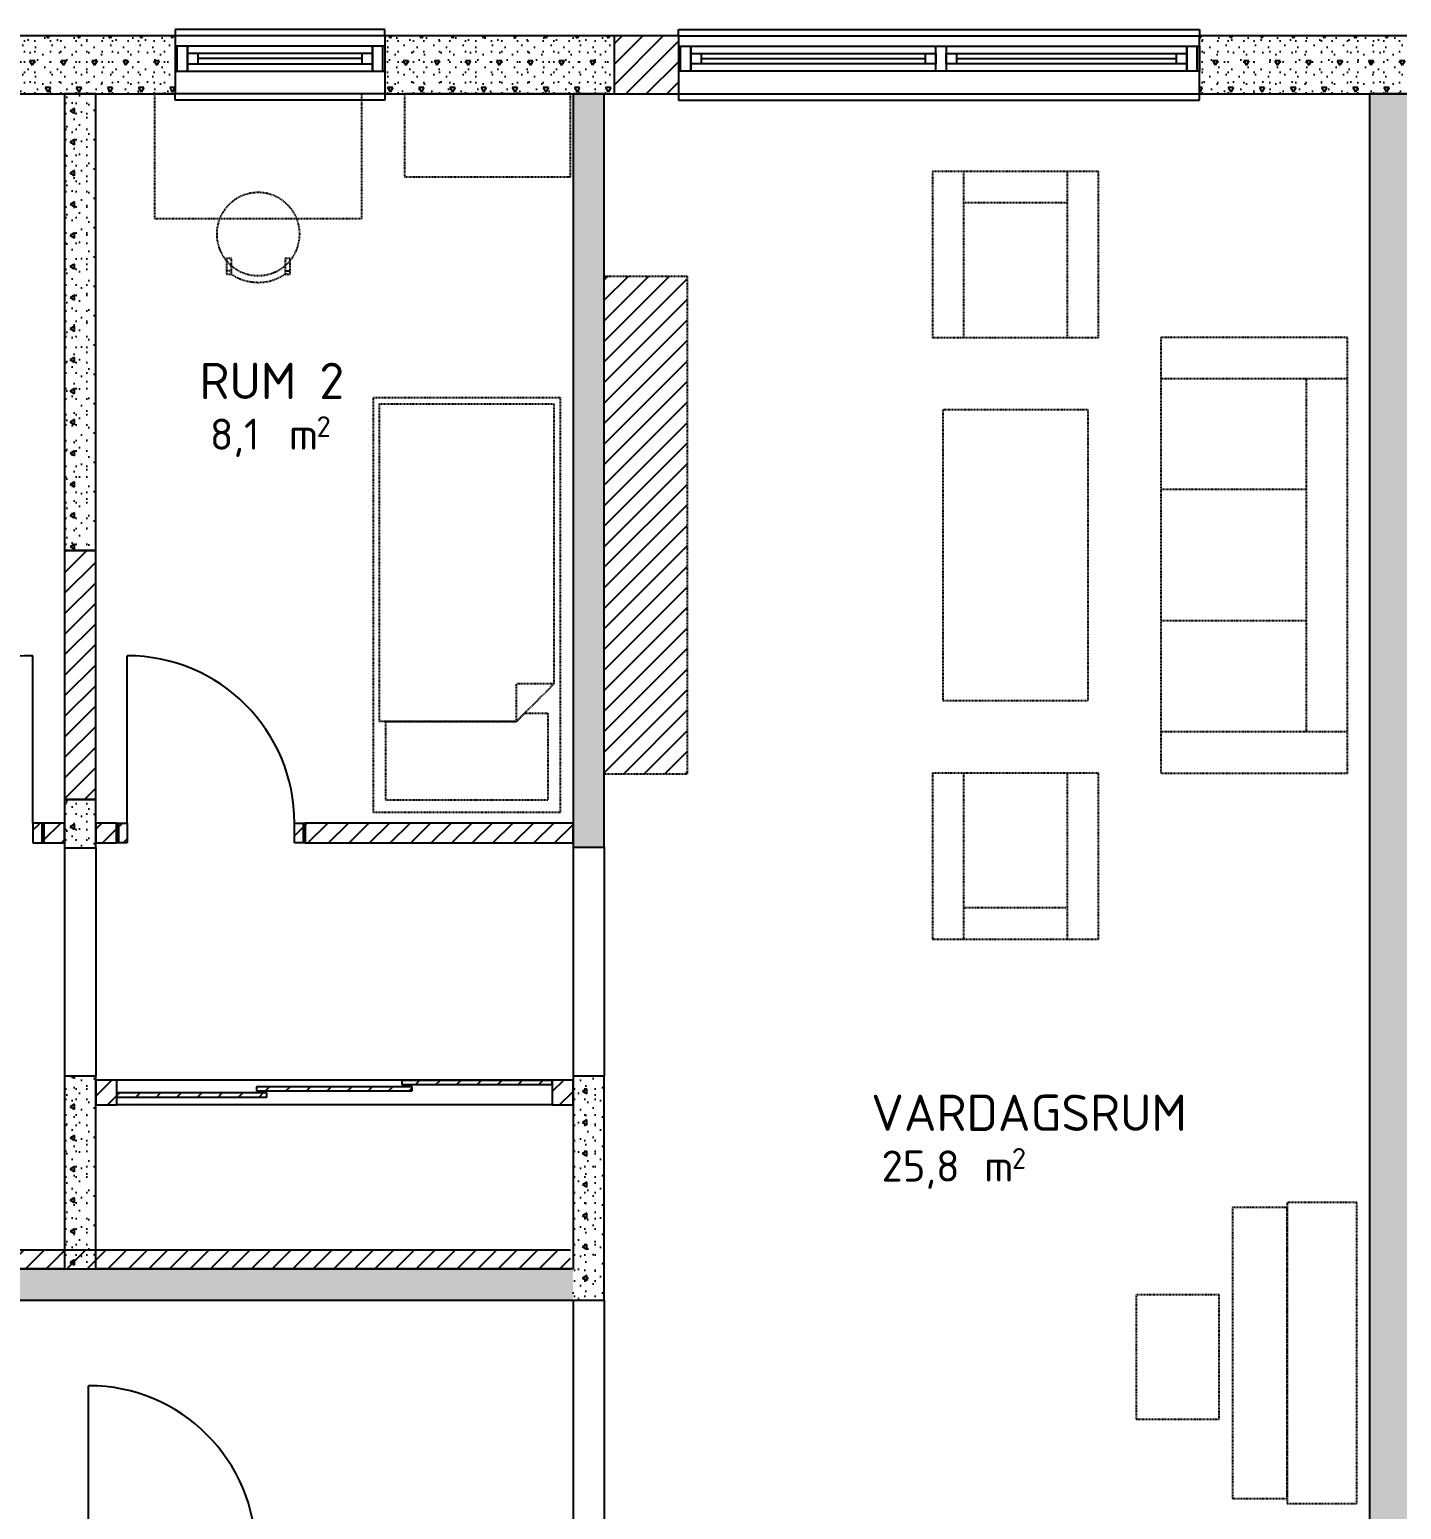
# Model space of a CAD drawing. Header units: millimetres. Extents: x -214 to 77166, y -5099 to 21069.
# Drawn here: x 44600 to 51209, y 6398 to 13530 of the extents above; entities that cross this region are included whole.
import ezdxf
from ezdxf.enums import TextEntityAlignment as Align

# ---------------------------------------------------------------- set-up
doc = ezdxf.new("R2010")
doc.units = ezdxf.units.MM
doc.header["$MEASUREMENT"] = 0
doc.linetypes.add('DASHED_4', pattern=[7, 4, -3])
for name, color, linetype in [('A-01SB-----', 3, 'Continuous'), ('A-01SC-----', 7, 'Continuous'), ('A-27B------', 7, 'Continuous'), ('A-42-------', 1, 'Continuous'), ('A-46---B---', 1, 'Continuous'), ('A-46---C---', 4, 'DASHED_4')]:
    doc.layers.add(name, color=color, linetype=linetype)
doc.layers.add('A-A-RUA----', color=3, linetype='Continuous', lineweight=0)
doc.styles.add('ISO', font='')
doc.styles.get('ISO').set_extended_font_data('ISOCPEUR')
pattern_1 = [(45, (0, 0), (-49.49747, 49.49747), [])]
pattern_2 = [(180, (0, 0), (0, 259.8076), [25, -125]), (180, (-75, -129.9), (0, 259.8076), [25, -125]), (240, (0, 0), (-225, 129.9038), [25, -125]), (240, (-150, 2e-14), (-225, 129.9038), [25, -125]), (300, (-25, 3e-15), (225, 129.9038), [25, -125]), (300, (-175, 2e-14), (225, 129.9038), [25, -125]), (180, (-3e-15, -25), (0, 50), [0, -50, 0, -75]), (225, (-25, -25), (-35.35534, 35.35534), [0, -37.5, 0, -62.5])]
pattern_3 = [(90, (0, 0), (-259.8076, 0), [25, -125]), (90, (-129.9, 75), (-259.8076, 0), [25, -125]), (150, (0, 0), (129.9038, 225), [25, -125]), (150, (9e-15, 150), (129.9038, 225), [25, -125]), (210, (2e-15, 25), (-129.9038, 225), [25, -125]), (210, (1e-14, 175), (-129.9038, 225), [25, -125]), (90, (-25, 2e-15), (-50, 0), [0, -50, 0, -75]), (135, (-25, 25), (35.35534, 35.35534), [0, -37.5, 0, -62.5])]

# ---------------------------------------------------------------- blocks, each defined once
blk = doc.blocks.new('RUM 2_08_33', base_point=(45791.4, 11709))
at = {"layer": 'A-A-RUA----', "style": 'ISO'}
for tag, height, p in [('ROOM_NAME', 175, (45418.6, 11924.4)), ('bFrame', 150, (45468.6, 11655.1)), ('DUMMY_377', 150, (45753.9, 11655.1)), ('DUMMY_378', 100, (45982.9, 11666.5))]:
    blk.add_attdef(tag, text='', height=height, dxfattribs=at).set_placement(p, align=Align.TOP_LEFT)
blk = doc.blocks.new('VARDAGSRUM_02_35', base_point=(49511.5, 8181.6))
at = {"layer": 'A-A-RUA----', "style": 'ISO'}
for tag, height, p in [('ROOM_NAME', 175, (48654.7, 8397)), ('DUMMY_378', 100, (49332.8, 8139.1)), ('bFrame', 150, (48704.7, 8127.7)), ('DUMMY_377', 150, (49103.8, 8127.7))]:
    blk.add_attdef(tag, text='', height=height, dxfattribs=at).set_placement(p, align=Align.TOP_LEFT)

msp = doc.modelspace()

# ---------------------------------------------------------------- hatches: boundary and pattern name
at = {"layer": 'A-01SB-----', "linetype": 'Continuous'}
h = msp.add_hatch(dxfattribs=at)
h.set_pattern_fill('BRANDSÄKRARE', color=256, style=0, pattern_type=2)
h.set_pattern_definition(pattern_1)
h.paths.add_polyline_path([(44918.4, 9820), (44918.4, 11020), (44768.4, 11020), (44768.4, 9820)])
h = msp.add_hatch(dxfattribs=at)
h.set_pattern_fill('BRANDSÄKRARE', color=256, style=0, pattern_type=2)
h.set_pattern_definition(pattern_1)
h.paths.add_polyline_path([(44768.4, 9706), (44668.4, 9706), (44668.4, 9610), (44768.4, 9610)])
h = msp.add_hatch(dxfattribs=at)
h.set_pattern_fill('BRANDSÄKRARE', color=256, style=0, pattern_type=2)
h.set_pattern_definition(pattern_1)
h.paths.add_polyline_path([(44918.4, 9706), (44918.4, 9610), (45018.4, 9610), (45018.4, 9706)])
h = msp.add_hatch(dxfattribs=at)
h.set_pattern_fill('BRANDSÄKRARE', color=256, style=0, pattern_type=2)
h.set_pattern_definition(pattern_1)
h.paths.add_polyline_path([(47218.4, 9706), (45928.4, 9706), (45928.4, 9610), (47218.4, 9610)])
h = msp.add_hatch(dxfattribs=at)
h.set_pattern_fill('BRANDSÄKRARE', color=256, style=0, pattern_type=2)
h.set_pattern_definition(pattern_1)
h.paths.add_polyline_path([(44918.4, 8466.9), (44918.4, 8346.9), (45018.4, 8346.9), (45018.4, 8466.9)])
h = msp.add_hatch(dxfattribs=at)
h.set_pattern_fill('BRANDSÄKRARE', color=256, style=0, pattern_type=2)
h.set_pattern_definition(pattern_1)
h.paths.add_polyline_path([(47118.4, 8466.9), (47118.4, 8346.9), (47218.4, 8346.9), (47218.4, 8466.9)])
h = msp.add_hatch(dxfattribs=at)
h.set_pattern_fill('BRANDSÄKRARE', color=256, style=0, pattern_type=2)
h.set_pattern_definition(pattern_1)
h.paths.add_polyline_path([(47206.2, 7646.9), (37996.2, 7646.9), (37996.2, 7556.9), (47206.2, 7556.9)])
h = msp.add_hatch(dxfattribs=at)
h.set_pattern_fill('BRANDSÄKRARE', color=256, style=0, pattern_type=2)
h.set_pattern_definition(pattern_1)
h.paths.add_polyline_path([(47206.2, 7556.9), (47206.2, 7646.9), (43698.4, 7646.9), (43698.4, 7556.9)])
at = {"layer": 'A-01SC-----', "linetype": 'Continuous'}
h = msp.add_hatch(dxfattribs=at)
h.set_pattern_fill('BETONG__STD_', color=256, style=0, pattern_type=2)
h.set_pattern_definition(pattern_2)
h.paths.add_polyline_path([(44376.2, 13330), (44376.2, 13220), (45301.5, 13220), (45301.5, 13330), (45301.5, 13450), (45301.5, 13500), (44376.2, 13500), (44376.2, 13450)])
h = msp.add_hatch(dxfattribs=at)
h.set_pattern_fill('BETONG__STD_', color=256, style=0, pattern_type=2)
h.set_pattern_definition(pattern_2)
h.paths.add_polyline_path([(46311.5, 13330), (46311.5, 13220), (47416.2, 13220), (47416.2, 13330), (47416.2, 13450), (47416.2, 13500), (46311.5, 13500), (46311.5, 13450)])
h = msp.add_hatch(dxfattribs=at)
h.set_pattern_fill('BRANDSÄKRARE', color=256, style=0, pattern_type=2)
h.set_pattern_definition(pattern_1)
h.paths.add_polyline_path([(47416.2, 13450), (47416.2, 13330), (47416.2, 13220), (47726.2, 13220), (47726.2, 13330), (47726.2, 13450), (47726.2, 13500), (47416.2, 13500)])
h = msp.add_hatch(dxfattribs=at)
h.set_pattern_fill('BETONG__STD_', color=256, style=0, pattern_type=2)
h.set_pattern_definition(pattern_2)
h.paths.add_polyline_path([(50236.2, 13500), (50236.2, 13450), (50236.2, 13330), (50236.2, 13220), (51236.2, 13220), (51236.2, 13500)])
at = {"layer": 'A-27B------', "linetype": 'Continuous'}
h = msp.add_hatch(dxfattribs=at)
h.set_pattern_fill('BETONG__STD_', color=256, style=0, pattern_type=2)
h.set_pattern_definition(pattern_3)
h.paths.add_polyline_path([(44768.4, 13220), (44768.4, 11020), (44918.4, 11020), (44918.4, 13220)])
h = msp.add_hatch(dxfattribs=at)
h.set_pattern_fill('BETONG__STD_', color=256, style=0, pattern_type=2)
h.set_pattern_definition(pattern_3)
h.paths.add_polyline_path([(47218.4, 9590), (47368.4, 9590), (47368.4, 13220), (47218.4, 13220)])
h = msp.add_hatch(dxfattribs=at)
h.set_pattern_fill('BETONG__STD_', color=256, style=0, pattern_type=2)
h.set_pattern_definition([(270, (0, 0), (259.8076, 0), [25, -125]), (270, (129.9, -75), (259.8076, 0), [25, -125]), (330, (0, 0), (129.9038, 225), [25, -125]), (330, (-3e-14, -150), (129.9038, 225), [25, -125]), (30, (-5e-15, -25), (-129.9038, 225), [25, -125]), (30, (-3e-14, -175), (-129.9038, 225), [25, -125]), (270, (25, -5e-15), (50, 0), [0, -50, 0, -75]), (315, (25, -25), (35.35534, 35.35534), [0, -37.5, 0, -62.5])])
h.paths.add_polyline_path([(51236.2, 1040), (51236.2, 13220), (51056.2, 13220), (51056.2, 1040)])
h = msp.add_hatch(dxfattribs=at)
h.set_pattern_fill('BETONG__STD_', color=256, style=0, pattern_type=2)
h.set_pattern_definition(pattern_3)
h.paths.add_polyline_path([(44768.4, 9587), (44918.4, 9587), (44918.4, 9820), (44768.4, 9820)])
h = msp.add_hatch(dxfattribs=at)
h.set_pattern_fill('BETONG__STD_', color=256, style=0, pattern_type=2)
h.set_pattern_definition(pattern_3)
h.paths.add_polyline_path([(44768.4, 7556.9), (44918.4, 7556.9), (44918.4, 8487), (44768.4, 8487)])
h = msp.add_hatch(dxfattribs=at)
h.set_pattern_fill('BETONG__STD_', color=256, style=0, pattern_type=2)
h.set_pattern_definition(pattern_3)
h.paths.add_polyline_path([(47218.4, 7406.9), (47368.4, 7406.9), (47368.4, 8487), (47218.4, 8487)])
h = msp.add_hatch(dxfattribs=at)
h.set_pattern_fill('BETONG__STD_', color=256, style=0, pattern_type=2)
h.set_pattern_definition([(0, (0, 0), (0, 259.8076), [25, -125]), (0, (75, 129.9), (0, 259.8076), [25, -125]), (60, (0, 0), (-225, 129.9038), [25, -125]), (60, (150, 0), (-225, 129.9038), [25, -125]), (120, (25, 0), (225, 129.9038), [25, -125]), (120, (175, 0), (225, 129.9038), [25, -125]), (0, (0, 25), (0, 50), [0, -50, 0, -75]), (45, (25, 25), (-35.35534, 35.35534), [0, -37.5, 0, -62.5])])
h.paths.add_polyline_path([(43698.4, 7556.9), (43698.4, 7406.9), (47218.4, 7406.9), (47218.4, 7556.9)])
at = {"layer": 'A-42-------', "linetype": 'Continuous'}
h = msp.add_hatch(dxfattribs=at)
h.set_pattern_fill('BRANDSÄKRARE', color=256, style=0, pattern_type=2)
h.set_pattern_definition(pattern_1)
h.paths.add_polyline_path([(44668.4, 9610), (44668.4, 9706), (44616.4, 9706), (44616.4, 9610)])
h = msp.add_hatch(dxfattribs=at)
h.set_pattern_fill('BRANDSÄKRARE', color=256, style=0, pattern_type=2)
h.set_pattern_definition(pattern_1)
h.paths.add_polyline_path([(45018.4, 9610), (45070.4, 9610), (45070.4, 9706), (45018.4, 9706)])
h = msp.add_hatch(dxfattribs=at)
h.set_pattern_fill('BRANDSÄKRARE', color=256, style=0, pattern_type=2)
h.set_pattern_definition(pattern_1)
h.paths.add_polyline_path([(45876.4, 9610), (45928.4, 9610), (45928.4, 9706), (45876.4, 9706)])
at = {"layer": 'A-46---B---', "linetype": 'Continuous'}
h = msp.add_hatch(dxfattribs=at)
h.set_pattern_fill('BRANDSÄKRARE', color=256, style=0, pattern_type=2)
h.set_pattern_definition(pattern_1)
h.paths.add_polyline_path([(45693.4, 8415), (46443.4, 8415), (46443.4, 8435), (45693.4, 8435)])
h = msp.add_hatch(dxfattribs=at)
h.set_pattern_fill('BRANDSÄKRARE', color=256, style=0, pattern_type=2)
h.set_pattern_definition(pattern_1)
h.paths.add_polyline_path([(46393.4, 8445), (47118.4, 8445), (47118.4, 8465), (46393.4, 8465)])
h = msp.add_hatch(dxfattribs=at)
h.set_pattern_fill('BRANDSÄKRARE', color=256, style=0, pattern_type=2)
h.set_pattern_definition(pattern_1)
h.paths.add_polyline_path([(45018.4, 8385), (45743.4, 8385), (45743.4, 8405), (45018.4, 8405)])
at = {"layer": 'A-46---C---', "linetype": 'Continuous'}
h = msp.add_hatch(dxfattribs=at)
h.set_pattern_fill('BRANDSÄKRARE', color=256, style=0, pattern_type=2)
h.set_pattern_definition(pattern_1)
h.paths.add_polyline_path([(47368.4, 12341.8), (47768.4, 12341.8), (47768.4, 9941.8), (47368.4, 9941.8)])

# ---------------------------------------------------------------- linework, layer by layer
at = {"layer": 'A-01SB-----'}
for p, q in [((44668.4, 9706), (44668.4, 9610)), ((45018.4, 9706), (45018.4, 9610)), ((45928.4, 9706), (45928.4, 9610))]:
    msp.add_line(p, q, dxfattribs=at)
at = {"layer": 'A-01SB-----', "flags": 128}
for points in [[(44918.4, 11020), (44768.4, 11020)], [(44768.4, 11020), (44768.4, 9820)], [(44918.4, 9820), (44918.4, 11020)], [(44768.4, 9820), (44918.4, 9820)], [(44768.4, 9706), (44668.4, 9706)], [(44768.4, 9610), (44768.4, 9706)], [(45018.4, 9706), (44918.4, 9706)], [(44918.4, 9706), (44918.4, 9610)], [(47218.4, 9706), (45928.4, 9706)], [(47218.4, 9610), (47218.4, 9706)], [(44668.4, 9610), (44768.4, 9610)], [(44918.4, 9610), (45018.4, 9610)], [(45928.4, 9610), (47218.4, 9610)], [(45018.4, 8466.9), (44918.4, 8466.9)], [(44918.4, 8466.9), (44918.4, 8346.9)], [(47218.4, 8466.9), (47118.4, 8466.9)], [(47218.4, 8346.9), (47218.4, 8466.9)], [(44918.4, 8346.9), (45018.4, 8346.9)], [(47118.4, 8346.9), (47218.4, 8346.9)], [(47206.2, 7646.9), (37996.2, 7646.9)], [(47206.2, 7646.9), (43698.4, 7646.9)], [(42598.4, 7556.9), (47206.2, 7556.9)], [(43698.4, 7556.9), (47206.2, 7556.9)]]:
    msp.add_lwpolyline(points, dxfattribs=at)
at = {"layer": 'A-01SC-----'}
for p, q in [((45301.5, 13500), (45301.5, 13450)), ((46311.5, 13500), (46311.5, 13450)), ((47726.2, 13500), (47416.2, 13500)), ((47416.2, 13500), (47416.2, 13450)), ((47726.2, 13500), (47726.2, 13450)), ((47726.2, 13500), (47726.2, 13450)), ((50236.2, 13450), (50236.2, 13500)), ((50236.2, 13450), (50236.2, 13500)), ((50236.2, 13450), (50236.2, 13500)), ((50236.2, 13450), (50236.2, 13500)), ((45301.5, 13450), (45301.5, 13330)), ((46311.5, 13450), (46311.5, 13330)), ((47416.2, 13450), (47416.2, 13330)), ((47726.2, 13450), (47726.2, 13330)), ((50236.2, 13330), (50236.2, 13450)), ((45301.5, 13330), (45301.5, 13220)), ((46311.5, 13330), (46311.5, 13220)), ((47416.2, 13330), (47416.2, 13220)), ((47726.2, 13330), (47726.2, 13220)), ((47726.2, 13330), (47726.2, 13220)), ((50236.2, 13220), (50236.2, 13330)), ((50236.2, 13220), (50236.2, 13330)), ((50236.2, 13220), (50236.2, 13330)), ((50236.2, 13220), (50236.2, 13330)), ((47416.2, 13220), (47726.2, 13220))]:
    msp.add_line(p, q, dxfattribs=at)
at = {"layer": 'A-01SC-----', "flags": 128}
for points in [[(45301.5, 13500), (44376.2, 13500)], [(47416.2, 13500), (46311.5, 13500)], [(51236.2, 13500), (50236.2, 13500)], [(44376.2, 13220), (45301.5, 13220)], [(46311.5, 13220), (47416.2, 13220)], [(50236.2, 13220), (51236.2, 13220)]]:
    msp.add_lwpolyline(points, dxfattribs=at)
at = {"layer": 'A-27B------', "flags": 128}
for points in [[(44768.4, 13220), (44768.4, 11020)], [(44918.4, 13220), (44768.4, 13220)], [(44918.4, 11020), (44918.4, 13220)], [(47368.4, 13220), (47218.4, 13220)], [(47218.4, 13220), (47218.4, 9590)], [(47368.4, 9590), (47368.4, 13220)], [(51236.2, 13220), (51056.2, 13220)], [(51056.2, 13220), (51056.2, 1040)], [(44768.4, 11020), (44918.4, 11020)], [(44918.4, 9820), (44768.4, 9820)], [(44768.4, 9820), (44768.4, 9587)], [(44918.4, 9587), (44918.4, 9820)], [(44768.4, 8487), (44768.4, 7556.9)], [(44918.4, 7556.9), (44918.4, 8487)], [(47218.4, 8487), (47218.4, 7556.9)], [(47368.4, 7406.9), (47368.4, 8487)], [(44768.4, 7556.9), (43698.4, 7556.9)], [(47218.4, 7556.9), (44918.4, 7556.9)], [(43698.4, 7406.9), (47218.4, 7406.9)]]:
    msp.add_lwpolyline(points, dxfattribs=at)
at = {"layer": 'A-42-------'}
for p, q in [((46311.5, 13530), (45301.5, 13530)), ((45301.5, 13530), (45301.5, 13500)), ((46311.5, 13500), (45301.5, 13500)), ((46311.5, 13500), (46311.5, 13530)), ((47726.2, 13500), (47726.2, 13530)), ((47726.2, 13530), (50236.2, 13530)), ((47726.2, 13500), (50236.2, 13500)), ((50236.2, 13530), (50236.2, 13500)), ((45361.5, 13450), (45301.5, 13450)), ((45301.5, 13450), (45301.5, 13330)), ((45311.5, 13330), (45311.5, 13450)), ((46251.5, 13450), (45361.5, 13450)), ((45361.5, 13450), (45361.5, 13365)), ((45361.5, 13365), (45361.5, 13450)), ((45411.5, 13415), (45361.5, 13415)), ((45361.5, 13415), (45361.5, 13365)), ((46201.5, 13415), (45411.5, 13415)), ((45411.5, 13365), (45411.5, 13415)), ((46251.5, 13415), (46201.5, 13415)), ((46201.5, 13415), (46201.5, 13365)), ((46251.5, 13365), (46251.5, 13450)), ((46311.5, 13450), (46251.5, 13450)), ((46251.5, 13450), (46251.5, 13365)), ((46251.5, 13365), (46251.5, 13415)), ((46301.5, 13330), (46301.5, 13450)), ((46311.5, 13450), (46311.5, 13330)), ((47726.2, 13450), (47786.2, 13450)), ((47726.2, 13450), (47726.2, 13330)), ((47736.2, 13330), (47736.2, 13450)), ((47786.2, 13450), (50176.2, 13450)), ((47786.2, 13365), (47786.2, 13450)), ((47786.2, 13450), (47786.2, 13365)), ((47786.2, 13415), (47836.2, 13415)), ((47786.2, 13365), (47786.2, 13415)), ((47836.2, 13415), (48916.2, 13415)), ((47836.2, 13415), (47836.2, 13365)), ((48916.2, 13365), (48916.2, 13415)), ((48916.2, 13415), (48966.2, 13415)), ((48966.2, 13450), (49016.2, 13450)), ((48966.2, 13330), (48966.2, 13450)), ((48966.2, 13415), (48966.2, 13365)), ((49016.2, 13450), (49016.2, 13330)), ((49016.2, 13415), (49066.2, 13415)), ((49016.2, 13365), (49016.2, 13415)), ((49066.2, 13415), (50126.2, 13415)), ((49066.2, 13415), (49066.2, 13365)), ((50126.2, 13365), (50126.2, 13415)), ((50126.2, 13415), (50176.2, 13415)), ((50176.2, 13450), (50176.2, 13365)), ((50176.2, 13365), (50176.2, 13450)), ((50176.2, 13450), (50236.2, 13450)), ((50176.2, 13415), (50176.2, 13365)), ((50226.2, 13330), (50226.2, 13450)), ((50236.2, 13450), (50236.2, 13330)), ((45361.5, 13365), (45361.5, 13330)), ((45361.5, 13330), (45361.5, 13365)), ((45361.5, 13365), (45411.5, 13365)), ((46201.5, 13390), (45411.5, 13390)), ((45411.5, 13365), (46201.5, 13365)), ((46201.5, 13365), (46251.5, 13365)), ((46251.5, 13330), (46251.5, 13365)), ((46251.5, 13365), (46251.5, 13330)), ((47786.2, 13330), (47786.2, 13365)), ((47786.2, 13365), (47786.2, 13330)), ((47836.2, 13365), (47786.2, 13365)), ((47836.2, 13390), (48916.2, 13390)), ((48916.2, 13365), (47836.2, 13365)), ((48966.2, 13365), (48916.2, 13365)), ((49066.2, 13365), (49016.2, 13365)), ((49066.2, 13390), (50126.2, 13390)), ((50126.2, 13365), (49066.2, 13365)), ((50176.2, 13365), (50126.2, 13365)), ((50176.2, 13365), (50176.2, 13330)), ((50176.2, 13330), (50176.2, 13365)), ((45301.5, 13330), (45361.5, 13330)), ((45361.5, 13330), (46251.5, 13330)), ((46251.5, 13330), (46311.5, 13330)), ((47786.2, 13330), (47726.2, 13330)), ((50176.2, 13330), (47786.2, 13330)), ((49016.2, 13330), (48966.2, 13330)), ((50236.2, 13330), (50176.2, 13330)), ((46311.5, 13220), (45301.5, 13220)), ((45301.5, 13190), (45301.5, 13220)), ((46311.5, 13220), (46311.5, 13190)), ((47726.2, 13220), (50236.2, 13220)), ((47726.2, 13220), (47726.2, 13190)), ((50236.2, 13190), (50236.2, 13220)), ((46311.5, 13190), (45301.5, 13190)), ((47726.2, 13190), (50236.2, 13190)), ((44616.4, 9706), (44616.4, 10512)), ((45070.4, 9706), (45070.4, 10512)), ((44668.4, 9706), (44616.4, 9706)), ((44616.4, 9706), (44616.4, 9610)), ((44658.4, 9706), (44658.4, 9610)), ((44668.4, 9610), (44668.4, 9706)), ((44668.4, 9706), (44668.4, 9610)), ((45018.4, 9610), (45018.4, 9706)), ((45018.4, 9706), (45070.4, 9706)), ((45018.4, 9706), (45018.4, 9610)), ((45028.4, 9706), (45028.4, 9610)), ((45070.4, 9706), (45070.4, 9610)), ((45876.4, 9610), (45876.4, 9706)), ((45876.4, 9706), (45928.4, 9706)), ((45918.4, 9706), (45918.4, 9610)), ((45928.4, 9706), (45928.4, 9610)), ((45928.4, 9706), (45928.4, 9610)), ((44616.4, 9610), (44668.4, 9610)), ((44768.4, 9587), (44918.4, 9587)), ((44768.4, 9587), (44768.4, 8487)), ((44918.4, 9587), (44918.4, 8487)), ((45070.4, 9610), (45018.4, 9610)), ((45928.4, 9610), (45876.4, 9610)), ((47218.4, 9590), (47368.4, 9590)), ((47218.4, 9590), (47218.4, 8487)), ((47368.4, 9590), (47368.4, 8487)), ((44768.4, 8487), (44918.4, 8487)), ((45018.4, 8466.9), (45018.4, 8346.9)), ((47118.4, 8466.9), (45018.4, 8466.9)), ((47118.4, 8466.9), (47118.4, 8346.9)), ((47218.4, 8487), (47368.4, 8487)), ((47118.4, 8346.9), (45018.4, 8346.9)), ((47218.4, 7406.9), (47368.4, 7406.9)), ((47218.4, 7406.9), (47218.4, 6306.9)), ((47368.4, 7406.9), (47368.4, 6306.9)), ((44884.4, 6187.9), (44884.4, 6993.9))]:
    msp.add_line(p, q, dxfattribs=at)
for centre, start, end in [((44616.4, 9706), 90, 180), ((45070.4, 9706), 0, 90), ((44884.4, 6187.9), 0, 90)]:
    msp.add_arc(centre, 806, start, end, dxfattribs=at)
at = {"layer": 'A-46---B---', "flags": 128}
for points in [[(46443.4, 8435), (45693.4, 8435)], [(45693.4, 8435), (45693.4, 8415)], [(47118.4, 8465), (46393.4, 8465)], [(46393.4, 8465), (46393.4, 8445)], [(46393.4, 8445), (47118.4, 8445)], [(46443.4, 8415), (46443.4, 8435)], [(47118.4, 8445), (47118.4, 8465)], [(45743.4, 8405), (45018.4, 8405)], [(45018.4, 8405), (45018.4, 8385)], [(45018.4, 8385), (45743.4, 8385)], [(45693.4, 8415), (46443.4, 8415)], [(45743.4, 8385), (45743.4, 8405)]]:
    msp.add_lwpolyline(points, dxfattribs=at)
at = {"layer": 'A-46---C---'}
for p, q in [((46201.5, 13220), (45201.5, 13220)), ((45201.5, 13220), (45201.5, 12620)), ((46201.5, 12620), (46201.5, 13220)), ((47206.2, 13220), (46406.2, 13220)), ((46406.2, 13220), (46406.2, 12820)), ((47206.2, 12820), (47206.2, 13220)), ((48950.3, 12846.7), (48950.3, 12046.7)), ((49750.3, 12846.7), (48950.3, 12846.7)), ((48950.3, 12846.7), (48950.3, 12046.7)), ((49750.3, 12846.7), (48950.3, 12846.7)), ((49100.3, 12846.7), (49100.3, 12046.7)), ((49600.3, 12046.7), (49600.3, 12846.7)), ((49750.3, 12046.7), (49750.3, 12846.7)), ((49750.3, 12046.7), (49750.3, 12846.7)), ((46406.2, 12820), (47206.2, 12820)), ((49100.3, 12696.7), (49600.3, 12696.7)), ((45201.5, 12620), (46201.5, 12620)), ((45572.1, 12427.1), (45548.1, 12427.1)), ((45548.1, 12427.1), (45548.1, 12351.1)), ((45572.1, 12351.1), (45572.1, 12427.1)), ((45854.9, 12427.1), (45830.9, 12427.1)), ((45830.9, 12427.1), (45830.9, 12351.1)), ((45854.9, 12351.1), (45854.9, 12427.1)), ((45572.1, 12367.1), (45548.1, 12367.1)), ((45548.1, 12351.1), (45572.1, 12351.1)), ((45830.9, 12367.1), (45854.9, 12367.1)), ((45830.9, 12351.1), (45854.9, 12351.1)), ((48950.3, 12046.7), (49750.3, 12046.7)), ((48950.3, 12046.7), (49750.3, 12046.7)), ((50950.3, 12046.7), (50050.3, 12046.7)), ((50050.3, 12046.7), (50050.3, 9946.7)), ((50950.3, 12046.7), (50050.3, 12046.7)), ((50050.3, 12046.7), (50050.3, 9946.7)), ((50950.3, 9946.7), (50950.3, 12046.7)), ((50950.3, 9946.7), (50950.3, 12046.7)), ((50950.3, 11846.7), (50050.3, 11846.7)), ((50750.3, 11846.7), (50750.3, 10146.7)), ((46256.2, 11756), (47156.2, 11756)), ((46256.2, 9756), (46256.2, 11756)), ((46286.2, 10196), (46286.2, 11726)), ((46286.2, 11726), (47126.2, 11726)), ((47126.2, 11726), (47126.2, 10376)), ((47156.2, 11756), (47156.2, 9756)), ((49700.3, 11696.7), (49000.3, 11696.7)), ((49000.3, 11696.7), (49000.3, 10296.7)), ((49700.3, 11696.7), (49000.3, 11696.7)), ((49000.3, 11696.7), (49000.3, 10296.7)), ((49700.3, 10296.7), (49700.3, 11696.7)), ((49700.3, 10296.7), (49700.3, 11696.7)), ((50750.3, 11313.4), (50050.3, 11313.4)), ((50750.3, 10680), (50050.3, 10680)), ((47126.2, 10376), (46946.2, 10196)), ((47126.2, 10376), (46946.2, 10376)), ((46946.2, 10196), (46946.2, 10376)), ((49000.3, 10296.7), (49700.3, 10296.7)), ((49000.3, 10296.7), (49700.3, 10296.7)), ((46946.2, 10196), (46986.2, 10236)), ((46986.2, 10236), (47096.2, 10236)), ((47096.2, 10236), (47096.2, 9816)), ((46946.2, 10196), (46286.2, 10196)), ((46316.2, 10196), (46946.2, 10196)), ((46316.2, 9816), (46316.2, 10196)), ((50050.3, 10146.7), (50950.3, 10146.7)), ((49750.3, 9946.7), (48950.3, 9946.7)), ((48950.3, 9946.7), (48950.3, 9146.7)), ((48950.3, 9946.7), (48950.3, 9146.7)), ((49750.3, 9946.7), (48950.3, 9946.7)), ((49100.3, 9946.7), (49100.3, 9146.7)), ((49600.3, 9146.7), (49600.3, 9946.7)), ((49750.3, 9146.7), (49750.3, 9946.7)), ((49750.3, 9146.7), (49750.3, 9946.7)), ((50050.3, 9946.7), (50950.3, 9946.7)), ((50050.3, 9946.7), (50950.3, 9946.7)), ((47096.2, 9816), (46316.2, 9816)), ((47156.2, 9756), (46256.2, 9756)), ((49600.3, 9296.7), (49100.3, 9296.7)), ((48950.3, 9146.7), (49750.3, 9146.7)), ((48950.3, 9146.7), (49750.3, 9146.7)), ((50395.4, 7852.9), (50395.4, 6450.9)), ((50659.4, 7852.9), (50395.4, 7852.9)), ((50659.4, 7876.9), (50659.4, 6426.9)), ((50995.4, 7876.9), (50659.4, 7876.9)), ((50659.4, 6450.9), (50659.4, 7852.9)), ((50995.4, 6426.9), (50995.4, 7876.9)), ((50331, 7432.1), (49931, 7432.1)), ((49931, 7432.1), (49931, 6832.1)), ((50331, 6832.1), (50331, 7432.1)), ((49931, 6832.1), (50331, 6832.1)), ((50395.4, 6450.9), (50659.4, 6450.9)), ((50659.4, 6426.9), (50995.4, 6426.9))]:
    msp.add_line(p, q, dxfattribs=at)
at = {"layer": 'A-46---C---', "flags": 128}
msp.add_lwpolyline([(47368.4, 12341.8), (47768.4, 12341.8), (47768.4, 9941.8), (47368.4, 9941.8)], close=True, dxfattribs=at)
at = {"layer": 'A-46---C---'}
for radius, start, end in [(200, 0, 180), (200, 180, 0), (232.7, 236.21288, 303.78712)]:
    msp.add_arc((45701.5, 12544.5), radius, start, end, dxfattribs=at)

# ---------------------------------------------------------------- block references
at = {"layer": 'A-A-RUA----'}
ref = msp.add_blockref('RUM 2_08_33', (45791.4, 11709), dxfattribs=at)
ref.add_attrib('ROOM_NAME', 'RUM 2', dxfattribs={"color": 7, "height": 175, "style": 'ISO'}).set_placement((45418.6, 11924.4), align=Align.TOP_LEFT)
ref.add_attrib('bFrame', '8,1', dxfattribs={"color": 7, "height": 150, "style": 'ISO'}).set_placement((45468.6, 11655.1), align=Align.TOP_LEFT)
ref.add_attrib('DUMMY_377', ' m', dxfattribs={"color": 7, "height": 150, "style": 'ISO'}).set_placement((45753.9, 11655.1), align=Align.TOP_LEFT)
ref.add_attrib('DUMMY_378', '2', dxfattribs={"color": 7, "height": 100, "style": 'ISO'}).set_placement((45982.9, 11666.5), align=Align.TOP_LEFT)
ref = msp.add_blockref('VARDAGSRUM_02_35', (49511.5, 8181.6), dxfattribs=at)
ref.add_attrib('ROOM_NAME', 'VARDAGSRUM', dxfattribs={"color": 7, "height": 175, "style": 'ISO'}).set_placement((48654.7, 8397), align=Align.TOP_LEFT)
ref.add_attrib('bFrame', '25,8', dxfattribs={"color": 7, "height": 150, "style": 'ISO'}).set_placement((48704.7, 8127.7), align=Align.TOP_LEFT)
ref.add_attrib('DUMMY_377', ' m', dxfattribs={"color": 7, "height": 150, "style": 'ISO'}).set_placement((49103.8, 8127.7), align=Align.TOP_LEFT)
ref.add_attrib('DUMMY_378', '2', dxfattribs={"color": 7, "height": 100, "style": 'ISO'}).set_placement((49332.8, 8139.1), align=Align.TOP_LEFT)

doc.saveas('drawing.dxf')
